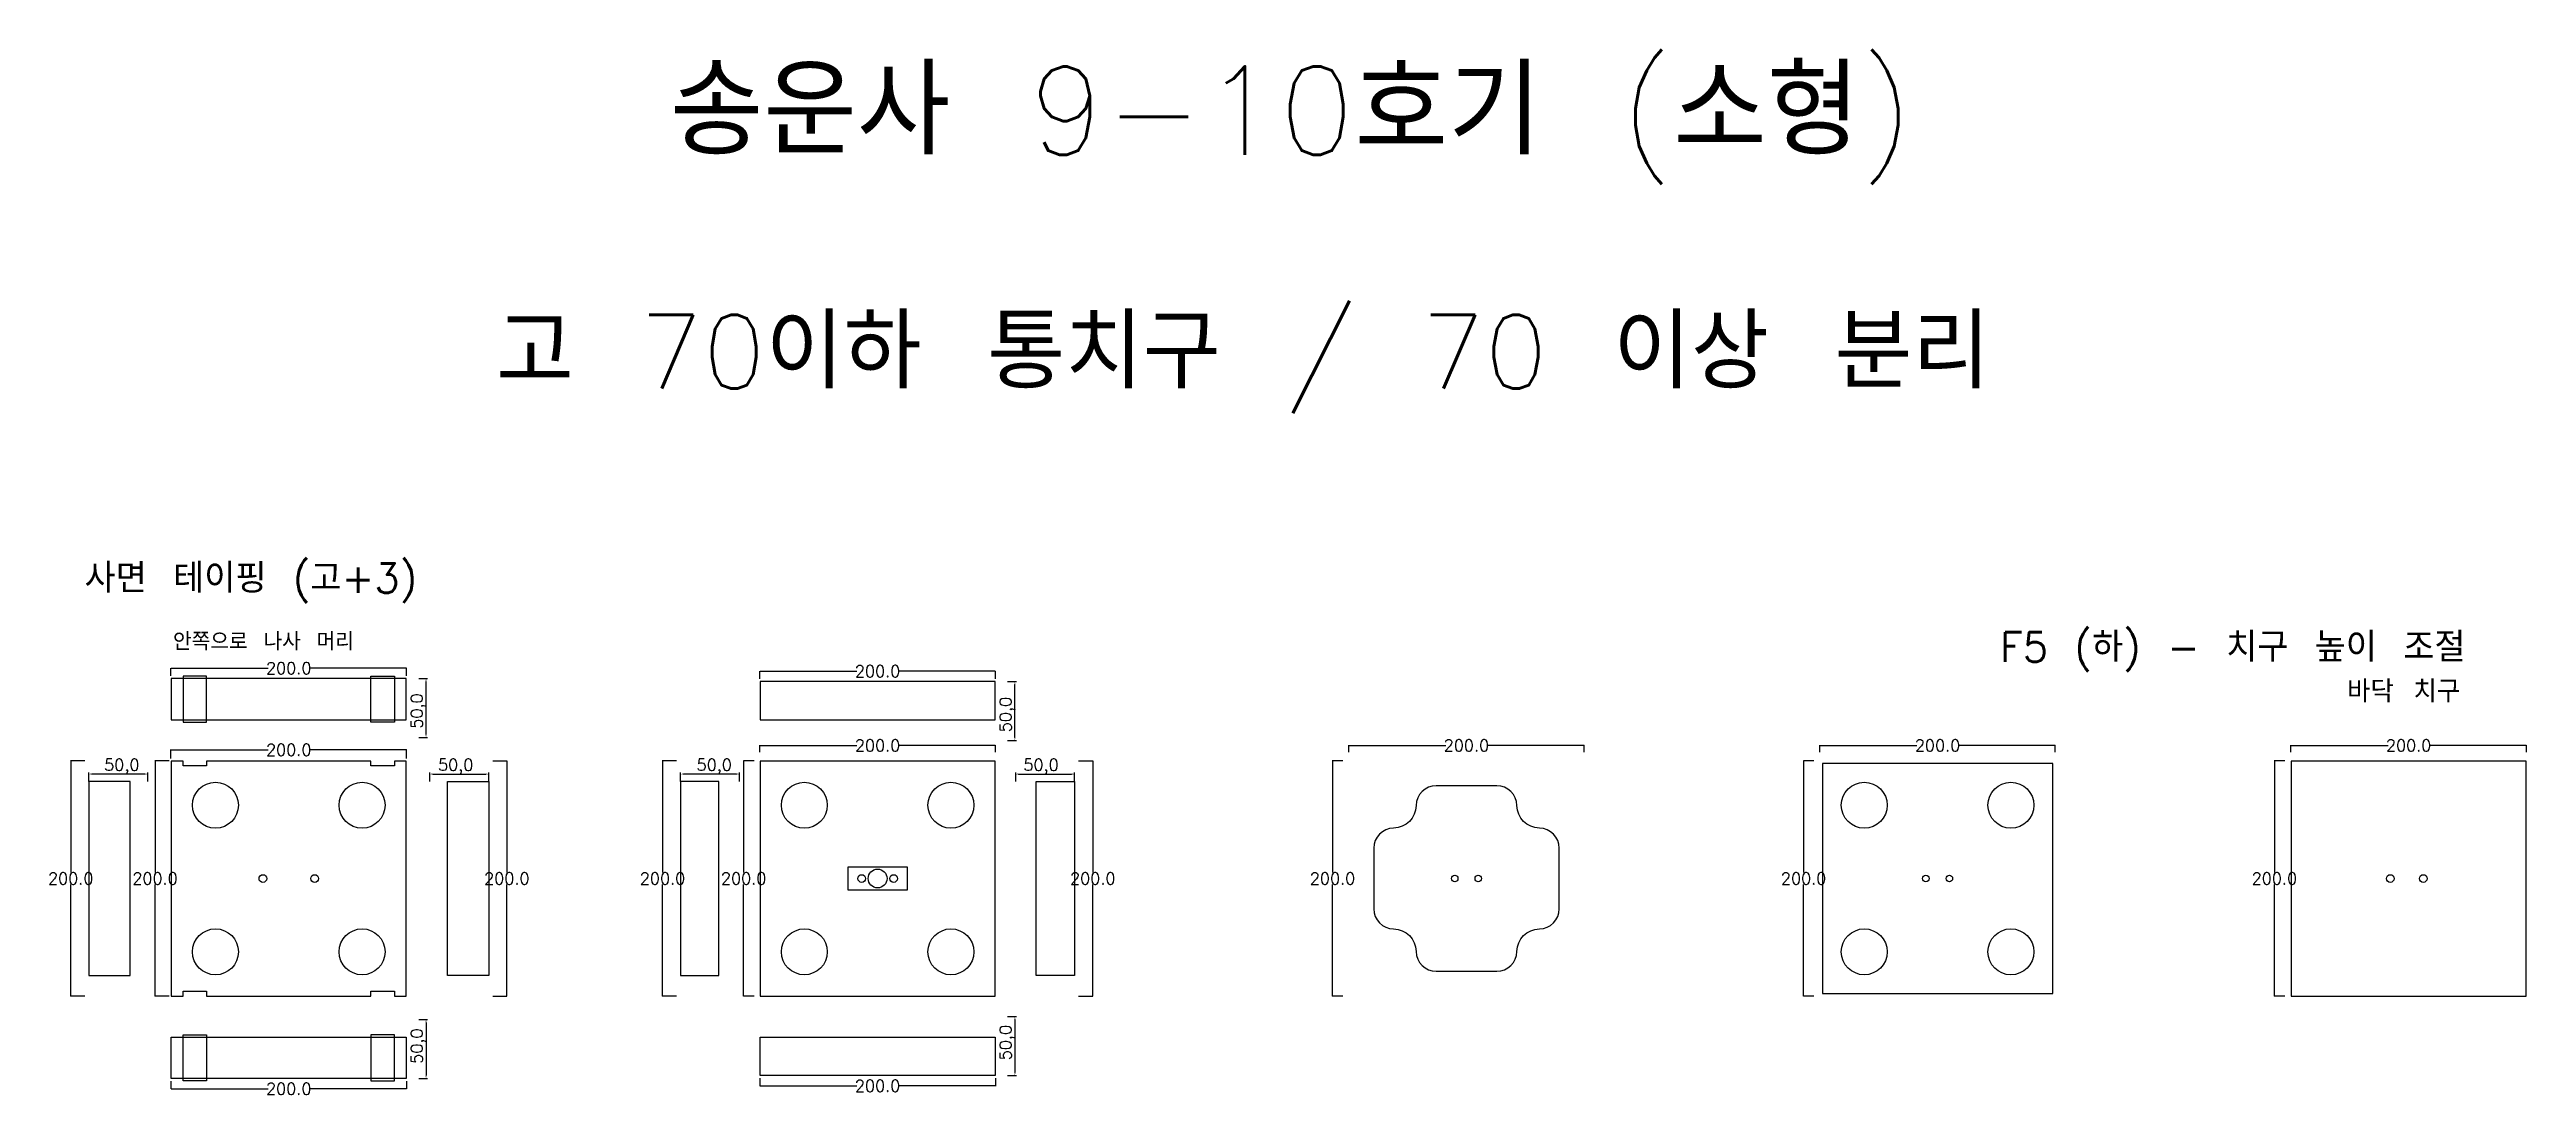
# Model space of a CAD drawing. Header units: millimetres. Extents: x 1788 to 3892, y 455 to 1344.
import ezdxf

# ---------------------------------------------------------------- set-up
doc = ezdxf.new("R2010")
doc.units = ezdxf.units.MM
for name, color, linetype in [('TEXT', 7, 'Continuous'), ('볼트 구멍', 7, 'Continuous'), ('치구', 7, 'Continuous'), ('치수', 7, 'Continuous')]:
    doc.layers.add(name, color=color, linetype=linetype)
doc.styles.get("Standard").update_dxf_attribs({"font": 'txt.shx', "bigfont": 'whgtxt.shx'})
doc.dimstyles.new('ISO-25', dxfattribs={"dimtxt": 2.5, "dimasz": 2.5, "dimexe": 1.25, "dimexo": 0.625, "dimtad": 1, "dimtxsty": 'Standard', "dimcen": 2.5, "dimadec": 0, "dimazin": 0, "dimtfac": 1, "dimtmove": 0, "dimatfit": 3, "dimfxl": 0, "dimarcsym": 0})
doc.dimstyles.get("Standard").update_dxf_attribs({"dimtxt": 7, "dimasz": 0.18, "dimexe": 0.18, "dimexo": 0.0625, "dimgap": 0.09, "dimtad": 0, "dimtih": 1, "dimtoh": 1, "dimdec": 1, "dimzin": 0, "dimdsep": 46, "dimtxsty": 'Standard', "dimcen": 0.09, "dimadec": 0, "dimazin": 0, "dimtfac": 1, "dimtdec": 1, "dimtofl": 0, "dimtmove": 0, "dimatfit": 3, "dimfxl": 0, "dimtolj": 1, "dimtzin": 0, "dimarcsym": 0})

# ---------------------------------------------------------------- blocks, each defined once
blk = doc.blocks.new('*D1')
at = {"layer": 'Defpoints', "color": 0}
for p in [(2662.1, 740.5), (2662.1, 540.5), (2674.2, 540.5)]:
    blk.add_point(p, dxfattribs=at)
at = {"layer": '치수', "color": 0, "lineweight": -2}
for p, q in [((2662.2, 740.5), (2674.3, 740.5)), ((2674.2, 740.3), (2674.2, 645.6)), ((2674.2, 540.7), (2674.2, 635.4)), ((2662.2, 540.5), (2674.3, 540.5))]:
    blk.add_line(p, q, dxfattribs=at)
at = {"layer": '치수', "color": 0}
for points in [[(2674.1, 740.3), (2674.2, 740.3), (2674.2, 740.5)], [(2674.1, 540.7), (2674.2, 540.7), (2674.2, 540.5)]]:
    blk.add_solid(points, dxfattribs=at)
at = {"layer": '치수', "color": 0, "insert": (2674.2, 640.5), "char_height": 10, "attachment_point": 5}
blk.add_mtext('\\A1;200.0', dxfattribs=at)
blk = doc.blocks.new('*D2')
at = {"layer": 'Defpoints', "color": 0}
for p in [(2386.7, 740.5), (2377.8, 540.5), (2386.7, 540.5)]:
    blk.add_point(p, dxfattribs=at)
at = {"layer": '치수', "color": 0, "lineweight": -2}
for p, q in [((2386.6, 740.5), (2377.6, 740.5)), ((2377.8, 740.3), (2377.8, 645.6)), ((2377.8, 540.7), (2377.8, 635.4)), ((2386.6, 540.5), (2377.6, 540.5))]:
    blk.add_line(p, q, dxfattribs=at)
at = {"layer": '치수', "color": 0}
for points in [[(2377.7, 740.3), (2377.8, 740.3), (2377.8, 740.5)], [(2377.7, 540.7), (2377.8, 540.7), (2377.8, 540.5)]]:
    blk.add_solid(points, dxfattribs=at)
at = {"layer": '치수', "color": 0, "insert": (2377.8, 640.5), "char_height": 10, "attachment_point": 5}
blk.add_mtext('\\A1;200.0', dxfattribs=at)
blk = doc.blocks.new('*D3')
at = {"layer": 'Defpoints', "color": 0}
for p in [(2321, 740.5), (2308.9, 540.5), (2321, 540.5)]:
    blk.add_point(p, dxfattribs=at)
at = {"layer": '치수', "color": 0, "lineweight": -2}
for p, q in [((2320.9, 740.5), (2308.7, 740.5)), ((2308.9, 740.3), (2308.9, 645.6)), ((2308.9, 540.7), (2308.9, 635.4)), ((2320.9, 540.5), (2308.7, 540.5))]:
    blk.add_line(p, q, dxfattribs=at)
at = {"layer": '치수', "color": 0}
for points in [[(2308.9, 740.3), (2309, 740.3), (2308.9, 740.5)], [(2308.9, 540.7), (2309, 540.7), (2308.9, 540.5)]]:
    blk.add_solid(points, dxfattribs=at)
at = {"layer": '치수', "color": 0, "insert": (2308.9, 640.5), "char_height": 10, "attachment_point": 5}
blk.add_mtext('\\A1;200.0', dxfattribs=at)
blk = doc.blocks.new('*D4')
at = {"layer": 'Defpoints', "color": 0}
for p in [(2164.6, 740.5), (2164.6, 540.5), (2176.7, 540.5)]:
    blk.add_point(p, dxfattribs=at)
at = {"layer": '치수', "color": 0, "lineweight": -2}
for p, q in [((2164.7, 740.5), (2176.8, 740.5)), ((2176.7, 740.3), (2176.7, 645.6)), ((2176.7, 540.7), (2176.7, 635.4)), ((2164.7, 540.5), (2176.8, 540.5))]:
    blk.add_line(p, q, dxfattribs=at)
at = {"layer": '치수', "color": 0}
for points in [[(2176.6, 740.3), (2176.7, 740.3), (2176.7, 740.5)], [(2176.6, 540.7), (2176.7, 540.7), (2176.7, 540.5)]]:
    blk.add_solid(points, dxfattribs=at)
at = {"layer": '치수', "color": 0, "insert": (2176.7, 640.5), "char_height": 10, "attachment_point": 5}
blk.add_mtext('\\A1;200.0', dxfattribs=at)
blk = doc.blocks.new('*D5')
at = {"layer": 'Defpoints', "color": 0}
for p in [(1818.5, 740.5), (1806.4, 540.5), (1818.5, 540.5)]:
    blk.add_point(p, dxfattribs=at)
at = {"layer": '치수', "color": 0, "lineweight": -2}
for p, q in [((1818.4, 740.5), (1806.2, 740.5)), ((1806.4, 740.3), (1806.4, 645.6)), ((1806.4, 540.7), (1806.4, 635.4)), ((1818.4, 540.5), (1806.2, 540.5))]:
    blk.add_line(p, q, dxfattribs=at)
at = {"layer": '치수', "color": 0}
for points in [[(1806.4, 740.3), (1806.5, 740.3), (1806.4, 740.5)], [(1806.4, 540.7), (1806.5, 540.7), (1806.4, 540.5)]]:
    blk.add_solid(points, dxfattribs=at)
at = {"layer": '치수', "color": 0, "insert": (1806.4, 640.5), "char_height": 10, "attachment_point": 5}
blk.add_mtext('\\A1;200.0', dxfattribs=at)
blk = doc.blocks.new('*D6')
at = {"layer": 'Defpoints', "color": 0}
for p in [(1890.1, 740.5), (1878, 540.5), (1890.1, 540.5)]:
    blk.add_point(p, dxfattribs=at)
at = {"layer": '치수', "color": 0, "lineweight": -2}
for p, q in [((1890, 740.5), (1877.8, 740.5)), ((1878, 740.3), (1878, 645.6)), ((1878, 540.7), (1878, 635.4)), ((1890, 540.5), (1877.8, 540.5))]:
    blk.add_line(p, q, dxfattribs=at)
at = {"layer": '치수', "color": 0}
for points in [[(1878, 740.3), (1878, 740.3), (1878, 740.5)], [(1878, 540.7), (1878, 540.7), (1878, 540.5)]]:
    blk.add_solid(points, dxfattribs=at)
at = {"layer": '치수', "color": 0, "insert": (1878, 640.5), "char_height": 10, "attachment_point": 5}
blk.add_mtext('\\A1;200.0', dxfattribs=at)
blk = doc.blocks.new('*D7')
at = {"layer": 'Defpoints', "color": 0}
for p in [(1891.5, 468.4), (2091.5, 468.4), (2091.5, 462)]:
    blk.add_point(p, dxfattribs=at)
at = {"layer": '치수', "color": 0, "lineweight": -2}
for p, q in [((1891.5, 468.4), (1891.5, 461.8)), ((2091.5, 468.4), (2091.5, 461.8)), ((1891.7, 462), (1974, 462)), ((2091.4, 462), (2009.1, 462))]:
    blk.add_line(p, q, dxfattribs=at)
at = {"layer": '치수', "color": 0}
for points in [[(1891.7, 462), (1891.7, 462), (1891.5, 462)], [(2091.4, 462), (2091.4, 462), (2091.5, 462)]]:
    blk.add_solid(points, dxfattribs=at)
at = {"layer": '치수', "color": 0, "insert": (1991.5, 462), "char_height": 10, "attachment_point": 5}
blk.add_mtext('\\A1;200.0', dxfattribs=at)
blk = doc.blocks.new('*D8')
at = {"layer": 'Defpoints', "color": 0}
for p in [(2391.5, 470.9), (2591.5, 470.9), (2591.5, 464.5)]:
    blk.add_point(p, dxfattribs=at)
at = {"layer": '치수', "color": 0, "lineweight": -2}
for p, q in [((2391.5, 470.9), (2391.5, 464.3)), ((2391.7, 464.5), (2474, 464.5)), ((2591.4, 464.5), (2509.1, 464.5)), ((2591.5, 470.9), (2591.5, 464.3))]:
    blk.add_line(p, q, dxfattribs=at)
at = {"layer": '치수', "color": 0}
for points in [[(2391.7, 464.5), (2391.7, 464.5), (2391.5, 464.5)], [(2591.4, 464.5), (2591.4, 464.5), (2591.5, 464.5)]]:
    blk.add_solid(points, dxfattribs=at)
at = {"layer": '치수', "color": 0, "insert": (2491.5, 464.5), "char_height": 10, "attachment_point": 5}
blk.add_mtext('\\A1;200.0', dxfattribs=at)
blk = doc.blocks.new('*D9')
at = {"layer": 'Defpoints', "color": 0}
for p in [(2101.2, 520.7), (2101.2, 470.7), (2108.1, 470.7)]:
    blk.add_point(p, dxfattribs=at)
at = {"layer": '치수', "color": 0, "lineweight": -2}
for p, q in [((2101.9, 520.7), (2109.4, 520.7)), ((2108.1, 518.2), (2108.1, 473.2)), ((2101.9, 470.7), (2109.4, 470.7))]:
    blk.add_line(p, q, dxfattribs=at)
at = {"layer": '치수', "color": 0}
for points in [[(2107.7, 518.2), (2108.5, 518.2), (2108.1, 520.7)], [(2107.7, 473.2), (2108.5, 473.2), (2108.1, 470.7)]]:
    blk.add_solid(points, dxfattribs=at)
at = {"layer": '치수', "color": 0, "insert": (2101.7, 498.2), "char_height": 10, "attachment_point": 5, "rotation": 90}
blk.add_mtext('50,0', dxfattribs=at)
blk = doc.blocks.new('*D10')
at = {"layer": 'Defpoints', "color": 0}
for p in [(2601.2, 523.2), (2601.2, 473.2), (2608.1, 473.2)]:
    blk.add_point(p, dxfattribs=at)
at = {"layer": '치수', "color": 0, "lineweight": -2}
for p, q in [((2601.9, 523.2), (2609.4, 523.2)), ((2608.1, 520.7), (2608.1, 475.7)), ((2601.9, 473.2), (2609.4, 473.2))]:
    blk.add_line(p, q, dxfattribs=at)
at = {"layer": '치수', "color": 0}
for points in [[(2607.7, 520.7), (2608.5, 520.7), (2608.1, 523.2)], [(2607.7, 475.7), (2608.5, 475.7), (2608.1, 473.2)]]:
    blk.add_solid(points, dxfattribs=at)
at = {"layer": '치수', "color": 0, "insert": (2601.7, 501.2), "char_height": 10, "attachment_point": 5, "rotation": 90}
blk.add_mtext('50,0', dxfattribs=at)
blk = doc.blocks.new('*D11')
at = {"layer": 'Defpoints', "color": 0}
for p in [(1891.5, 812.6), (2091.5, 819), (2091.5, 812.6)]:
    blk.add_point(p, dxfattribs=at)
at = {"layer": '치수', "color": 0, "lineweight": -2}
for p, q in [((1891.5, 812.6), (1891.5, 819.1)), ((1891.7, 819), (1974, 819)), ((2091.4, 819), (2009.1, 819)), ((2091.5, 812.6), (2091.5, 819.1))]:
    blk.add_line(p, q, dxfattribs=at)
at = {"layer": '치수', "color": 0}
for points in [[(1891.7, 819), (1891.7, 818.9), (1891.5, 819)], [(2091.4, 819), (2091.4, 818.9), (2091.5, 819)]]:
    blk.add_solid(points, dxfattribs=at)
at = {"layer": '치수', "color": 0, "insert": (1991.5, 819), "char_height": 10, "attachment_point": 5}
blk.add_mtext('\\A1;200.0', dxfattribs=at)
blk = doc.blocks.new('*D12')
at = {"layer": 'Defpoints', "color": 0}
for p in [(1891.5, 742.3), (2091.5, 749.7), (2091.5, 742.3)]:
    blk.add_point(p, dxfattribs=at)
at = {"layer": '치수', "color": 0, "lineweight": -2}
for p, q in [((1891.5, 742.4), (1891.5, 749.9)), ((1891.7, 749.7), (1974, 749.7)), ((2091.4, 749.7), (2009.1, 749.7)), ((2091.5, 742.4), (2091.5, 749.9))]:
    blk.add_line(p, q, dxfattribs=at)
at = {"layer": '치수', "color": 0}
for points in [[(1891.7, 749.7), (1891.7, 749.7), (1891.5, 749.7)], [(2091.4, 749.7), (2091.4, 749.7), (2091.5, 749.7)]]:
    blk.add_solid(points, dxfattribs=at)
at = {"layer": '치수', "color": 0, "insert": (1991.5, 749.7), "char_height": 10, "attachment_point": 5}
blk.add_mtext('\\A1;200.0', dxfattribs=at)
blk = doc.blocks.new('*D13')
at = {"layer": 'Defpoints', "color": 0}
for p in [(1821.8, 729.2), (1821.8, 722.3), (1871.8, 722.3)]:
    blk.add_point(p, dxfattribs=at)
at = {"layer": '치수', "color": 0, "lineweight": -2}
for p, q in [((1821.8, 722.9), (1821.8, 730.4)), ((1869.3, 729.2), (1824.3, 729.2)), ((1871.8, 722.9), (1871.8, 730.4))]:
    blk.add_line(p, q, dxfattribs=at)
at = {"layer": '치수', "color": 0}
for points in [[(1824.3, 729.6), (1824.3, 728.7), (1821.8, 729.2)], [(1869.3, 729.6), (1869.3, 728.7), (1871.8, 729.2)]]:
    blk.add_solid(points, dxfattribs=at)
at = {"layer": '치수', "color": 0, "insert": (1849.8, 735.6), "char_height": 10, "attachment_point": 5}
blk.add_mtext('50,0', dxfattribs=at)
blk = doc.blocks.new('*D14')
at = {"layer": 'Defpoints', "color": 0}
for p in [(2391.5, 747.6), (2591.5, 753.5), (2591.5, 747.6)]:
    blk.add_point(p, dxfattribs=at)
at = {"layer": '치수', "color": 0, "lineweight": -2}
for p, q in [((2391.5, 747.7), (2391.5, 753.7)), ((2391.7, 753.5), (2474, 753.5)), ((2591.4, 753.5), (2509.1, 753.5)), ((2591.5, 747.7), (2591.5, 753.7))]:
    blk.add_line(p, q, dxfattribs=at)
at = {"layer": '치수', "color": 0}
for points in [[(2391.7, 753.5), (2391.7, 753.4), (2391.5, 753.5)], [(2591.4, 753.5), (2591.4, 753.4), (2591.5, 753.5)]]:
    blk.add_solid(points, dxfattribs=at)
at = {"layer": '치수', "color": 0, "insert": (2491.5, 753.5), "char_height": 10, "attachment_point": 5}
blk.add_mtext('\\A1;200.0', dxfattribs=at)
blk = doc.blocks.new('*D15')
at = {"layer": 'Defpoints', "color": 0}
for p in [(2391.5, 810.1), (2591.5, 816.5), (2591.5, 810.1)]:
    blk.add_point(p, dxfattribs=at)
at = {"layer": '치수', "color": 0, "lineweight": -2}
for p, q in [((2391.5, 810.1), (2391.5, 816.6)), ((2391.7, 816.5), (2474, 816.5)), ((2591.4, 816.5), (2509.1, 816.5)), ((2591.5, 810.1), (2591.5, 816.6))]:
    blk.add_line(p, q, dxfattribs=at)
at = {"layer": '치수', "color": 0}
for points in [[(2391.7, 816.5), (2391.7, 816.4), (2391.5, 816.5)], [(2591.4, 816.5), (2591.4, 816.4), (2591.5, 816.5)]]:
    blk.add_solid(points, dxfattribs=at)
at = {"layer": '치수', "color": 0, "insert": (2491.5, 816.5), "char_height": 10, "attachment_point": 5}
blk.add_mtext('\\A1;200.0', dxfattribs=at)
blk = doc.blocks.new('*D16')
at = {"layer": 'Defpoints', "color": 0}
for p in [(2324.3, 729.2), (2324.3, 722.3), (2374.3, 722.3)]:
    blk.add_point(p, dxfattribs=at)
at = {"layer": '치수', "color": 0, "lineweight": -2}
for p, q in [((2324.3, 722.9), (2324.3, 730.4)), ((2371.8, 729.2), (2326.8, 729.2)), ((2374.3, 722.9), (2374.3, 730.4))]:
    blk.add_line(p, q, dxfattribs=at)
at = {"layer": '치수', "color": 0}
for points in [[(2326.8, 729.6), (2326.8, 728.7), (2324.3, 729.2)], [(2371.8, 729.6), (2371.8, 728.7), (2374.3, 729.2)]]:
    blk.add_solid(points, dxfattribs=at)
at = {"layer": '치수', "color": 0, "insert": (2352.8, 735.6), "char_height": 10, "attachment_point": 5}
blk.add_mtext('50,0', dxfattribs=at)
blk = doc.blocks.new('*D17')
at = {"layer": 'Defpoints', "color": 0}
for p in [(2111.3, 722.3), (2161.3, 729.2), (2161.3, 722.3)]:
    blk.add_point(p, dxfattribs=at)
at = {"layer": '치수', "color": 0, "lineweight": -2}
for p, q in [((2111.3, 722.9), (2111.3, 730.4)), ((2113.8, 729.2), (2158.8, 729.2)), ((2161.3, 722.9), (2161.3, 730.4))]:
    blk.add_line(p, q, dxfattribs=at)
at = {"layer": '치수', "color": 0}
for points in [[(2113.8, 729.6), (2113.8, 728.7), (2111.3, 729.2)], [(2158.8, 729.6), (2158.8, 728.7), (2161.3, 729.2)]]:
    blk.add_solid(points, dxfattribs=at)
at = {"layer": '치수', "color": 0, "insert": (2133.3, 735.6), "char_height": 10, "attachment_point": 5}
blk.add_mtext('50,0', dxfattribs=at)
blk = doc.blocks.new('*D18')
at = {"layer": 'Defpoints', "color": 0}
for p in [(2101.2, 810.2), (2108.1, 810.2), (2101.2, 760.2)]:
    blk.add_point(p, dxfattribs=at)
at = {"layer": '치수', "color": 0, "lineweight": -2}
for p, q in [((2101.9, 810.2), (2109.4, 810.2)), ((2108.1, 762.7), (2108.1, 807.7)), ((2101.9, 760.2), (2109.4, 760.2))]:
    blk.add_line(p, q, dxfattribs=at)
at = {"layer": '치수', "color": 0}
for points in [[(2107.7, 807.7), (2108.5, 807.7), (2108.1, 810.2)], [(2107.7, 762.7), (2108.5, 762.7), (2108.1, 760.2)]]:
    blk.add_solid(points, dxfattribs=at)
at = {"layer": '치수', "color": 0, "insert": (2101.7, 782.7), "char_height": 10, "attachment_point": 5, "rotation": 90}
blk.add_mtext('50,0', dxfattribs=at)
blk = doc.blocks.new('*D19')
at = {"layer": 'Defpoints', "color": 0}
for p in [(2601.2, 807.7), (2608.1, 807.7), (2601.2, 757.7)]:
    blk.add_point(p, dxfattribs=at)
at = {"layer": '치수', "color": 0, "lineweight": -2}
for p, q in [((2601.9, 807.7), (2609.4, 807.7)), ((2608.1, 760.2), (2608.1, 805.2)), ((2601.9, 757.7), (2609.4, 757.7))]:
    blk.add_line(p, q, dxfattribs=at)
at = {"layer": '치수', "color": 0}
for points in [[(2607.7, 805.2), (2608.5, 805.2), (2608.1, 807.7)], [(2607.7, 760.2), (2608.5, 760.2), (2608.1, 757.7)]]:
    blk.add_solid(points, dxfattribs=at)
at = {"layer": '치수', "color": 0, "insert": (2601.7, 779.7), "char_height": 10, "attachment_point": 5, "rotation": 90}
blk.add_mtext('50,0', dxfattribs=at)
blk = doc.blocks.new('*D20')
at = {"layer": 'Defpoints', "color": 0}
for p in [(2608.8, 722.3), (2658.8, 729.2), (2658.8, 722.3)]:
    blk.add_point(p, dxfattribs=at)
at = {"layer": '치수', "color": 0, "lineweight": -2}
for p, q in [((2608.8, 722.9), (2608.8, 730.4)), ((2611.3, 729.2), (2656.3, 729.2)), ((2658.8, 722.9), (2658.8, 730.4))]:
    blk.add_line(p, q, dxfattribs=at)
at = {"layer": '치수', "color": 0}
for points in [[(2611.3, 729.6), (2611.3, 728.7), (2608.8, 729.2)], [(2656.3, 729.6), (2656.3, 728.7), (2658.8, 729.2)]]:
    blk.add_solid(points, dxfattribs=at)
at = {"layer": '치수', "color": 0, "insert": (2630.3, 735.6), "char_height": 10, "attachment_point": 5}
blk.add_mtext('50,0', dxfattribs=at)
blk = doc.blocks.new('*D21')
at = {"layer": 'Defpoints', "color": 0}
for p in [(3686.4, 740.5), (3677.5, 540.5), (3686.4, 540.5)]:
    blk.add_point(p, dxfattribs=at)
at = {"layer": '치수', "color": 0, "lineweight": -2}
for p, q in [((3686.3, 740.5), (3677.3, 740.5)), ((3677.5, 740.3), (3677.5, 645.6)), ((3677.5, 540.7), (3677.5, 635.4)), ((3686.3, 540.5), (3677.3, 540.5))]:
    blk.add_line(p, q, dxfattribs=at)
at = {"layer": '치수', "color": 0}
for points in [[(3677.5, 740.3), (3677.5, 740.3), (3677.5, 740.5)], [(3677.5, 540.7), (3677.5, 540.7), (3677.5, 540.5)]]:
    blk.add_solid(points, dxfattribs=at)
at = {"layer": '치수', "color": 0, "insert": (3677.5, 640.5), "char_height": 10, "attachment_point": 5}
blk.add_mtext('\\A1;200.0', dxfattribs=at)
blk = doc.blocks.new('*D22')
at = {"layer": 'Defpoints', "color": 0}
for p in [(3286.7, 740.5), (3277.8, 540.5), (3286.7, 540.5)]:
    blk.add_point(p, dxfattribs=at)
at = {"layer": '치수', "color": 0, "lineweight": -2}
for p, q in [((3286.6, 740.5), (3277.6, 740.5)), ((3277.8, 740.3), (3277.8, 645.6)), ((3277.8, 540.7), (3277.8, 635.4)), ((3286.6, 540.5), (3277.6, 540.5))]:
    blk.add_line(p, q, dxfattribs=at)
at = {"layer": '치수', "color": 0}
for points in [[(3277.7, 740.3), (3277.8, 740.3), (3277.8, 740.5)], [(3277.7, 540.7), (3277.8, 540.7), (3277.8, 540.5)]]:
    blk.add_solid(points, dxfattribs=at)
at = {"layer": '치수', "color": 0, "insert": (3277.8, 640.5), "char_height": 10, "attachment_point": 5}
blk.add_mtext('\\A1;200.0', dxfattribs=at)
blk = doc.blocks.new('*D23')
at = {"layer": 'Defpoints', "color": 0}
for p in [(2886.7, 740.5), (2877.8, 540.5), (2886.7, 540.5)]:
    blk.add_point(p, dxfattribs=at)
at = {"layer": '치수', "color": 0, "lineweight": -2}
for p, q in [((2886.6, 740.5), (2877.6, 740.5)), ((2877.8, 740.3), (2877.8, 645.6)), ((2877.8, 540.7), (2877.8, 635.4)), ((2886.6, 540.5), (2877.6, 540.5))]:
    blk.add_line(p, q, dxfattribs=at)
at = {"layer": '치수', "color": 0}
for points in [[(2877.7, 740.3), (2877.8, 740.3), (2877.8, 740.5)], [(2877.7, 540.7), (2877.8, 540.7), (2877.8, 540.5)]]:
    blk.add_solid(points, dxfattribs=at)
at = {"layer": '치수', "color": 0, "insert": (2877.8, 640.5), "char_height": 10, "attachment_point": 5}
blk.add_mtext('\\A1;200.0', dxfattribs=at)
blk = doc.blocks.new('*D24')
at = {"layer": 'Defpoints', "color": 0}
for p in [(2891.5, 747.6), (3091.5, 753.5), (3091.5, 747.6)]:
    blk.add_point(p, dxfattribs=at)
at = {"layer": '치수', "color": 0, "lineweight": -2}
for p, q in [((2891.5, 747.7), (2891.5, 753.7)), ((2891.7, 753.5), (2974, 753.5)), ((3091.4, 753.5), (3009.1, 753.5)), ((3091.5, 747.7), (3091.5, 753.7))]:
    blk.add_line(p, q, dxfattribs=at)
at = {"layer": '치수', "color": 0}
for points in [[(2891.7, 753.5), (2891.7, 753.4), (2891.5, 753.5)], [(3091.4, 753.5), (3091.4, 753.4), (3091.5, 753.5)]]:
    blk.add_solid(points, dxfattribs=at)
at = {"layer": '치수', "color": 0, "insert": (2991.5, 753.5), "char_height": 10, "attachment_point": 5}
blk.add_mtext('\\A1;200.0', dxfattribs=at)
blk = doc.blocks.new('*D25')
at = {"layer": 'Defpoints', "color": 0}
for p in [(3291.5, 747.6), (3491.5, 753.5), (3491.5, 747.6)]:
    blk.add_point(p, dxfattribs=at)
at = {"layer": '치수', "color": 0, "lineweight": -2}
for p, q in [((3291.5, 747.7), (3291.5, 753.7)), ((3291.7, 753.5), (3374, 753.5)), ((3491.4, 753.5), (3409.1, 753.5)), ((3491.5, 747.7), (3491.5, 753.7))]:
    blk.add_line(p, q, dxfattribs=at)
at = {"layer": '치수', "color": 0}
for points in [[(3291.7, 753.5), (3291.7, 753.4), (3291.5, 753.5)], [(3491.4, 753.5), (3491.4, 753.4), (3491.5, 753.5)]]:
    blk.add_solid(points, dxfattribs=at)
at = {"layer": '치수', "color": 0, "insert": (3391.5, 753.5), "char_height": 10, "attachment_point": 5}
blk.add_mtext('\\A1;200.0', dxfattribs=at)
blk = doc.blocks.new('*D26')
at = {"layer": 'Defpoints', "color": 0}
for p in [(3691.5, 747.6), (3891.5, 753.5), (3891.5, 747.6)]:
    blk.add_point(p, dxfattribs=at)
at = {"layer": '치수', "color": 0, "lineweight": -2}
for p, q in [((3691.5, 747.7), (3691.5, 753.7)), ((3691.7, 753.5), (3774, 753.5)), ((3891.4, 753.5), (3809.1, 753.5)), ((3891.5, 747.7), (3891.5, 753.7))]:
    blk.add_line(p, q, dxfattribs=at)
at = {"layer": '치수', "color": 0}
for points in [[(3691.7, 753.5), (3691.7, 753.4), (3691.5, 753.5)], [(3891.4, 753.5), (3891.4, 753.4), (3891.5, 753.5)]]:
    blk.add_solid(points, dxfattribs=at)
at = {"layer": '치수', "color": 0, "insert": (3791.5, 753.5), "char_height": 10, "attachment_point": 5}
blk.add_mtext('\\A1;200.0', dxfattribs=at)

msp = doc.modelspace()

# ---------------------------------------------------------------- linework, layer by layer
at = {"layer": '볼트 구멍', "color": 1}
msp.add_lwpolyline([(2466.55, 650.49), (2516.55, 650.49), (2516.55, 630.49), (2466.55, 630.49)], close=True, dxfattribs=at)
at = {"layer": '볼트 구멍', "color": 3}
for centre, radius in [((1969.55, 640.49), 3.25), ((2013.55, 640.49), 3.25), ((2478.05, 640.49), 3.25), ((2491.55, 640.49), 8), ((2505.05, 640.49), 3.25), ((2981.55, 640.49), 2.75), ((3001.55, 640.49), 2.75), ((3381.55, 640.49), 2.75), ((3401.55, 640.49), 2.75), ((3775.92, 640.49), 3.25), ((3803.92, 640.49), 3.25)]:
    msp.add_circle(centre, radius, dxfattribs=at)
at = {"layer": '치구'}
for points in [[(1891.8, 775.24), (2091.3, 775.24), (2091.3, 810.24), (1891.8, 810.24)], [(2391.8, 775.24), (2591.3, 775.24), (2591.3, 807.74), (2391.8, 807.74)], [(1891.8, 540.74), (1901.8, 540.74), (1901.8, 544.74), (1921.8, 544.74), (1921.8, 540.74), (2061.3, 540.74), (2061.3, 544.74), (2081.3, 544.74), (2081.3, 540.74), (2091.3, 540.74), (2091.3, 740.24), (2081.3, 740.24), (2081.3, 736.24), (2061.3, 736.24), (2061.3, 740.24), (1921.8, 740.24), (1921.8, 736.24), (1901.8, 736.24), (1901.8, 740.24), (1891.8, 740.24)], [(2391.8, 740.24), (2391.8, 540.74), (2591.3, 540.74), (2591.3, 740.24)], [(3293.8, 738.24), (3293.8, 542.74), (3489.3, 542.74), (3489.3, 738.24)], [(3691.8, 740.24), (3691.8, 540.74), (3891.3, 540.74), (3891.3, 740.24)], [(1856.8, 722.84), (1821.8, 722.84), (1821.8, 558.14), (1856.8, 558.14)], [(2126.3, 722.84), (2161.3, 722.84), (2161.3, 558.14), (2126.3, 558.14)], [(2356.8, 722.84), (2324.3, 722.84), (2324.3, 558.14), (2356.8, 558.14)], [(2626.3, 722.84), (2658.8, 722.84), (2658.8, 558.14), (2626.3, 558.14)], [(1891.8, 505.74), (2091.3, 505.74), (2091.3, 470.74), (1891.8, 470.74)], [(2391.8, 505.74), (2591.3, 505.74), (2591.3, 473.24), (2391.8, 473.24)]]:
    msp.add_lwpolyline(points, close=True, dxfattribs=at)
at = {"layer": '치구', "color": 1}
for points in [[(1901.8, 773.24), (1921.8, 773.24), (1921.8, 812.24), (1901.8, 812.24)], [(2081.3, 773.24), (2061.3, 773.24), (2061.3, 812.24), (2081.3, 812.24)], [(1901.8, 507.74), (1921.8, 507.74), (1921.8, 468.74), (1901.8, 468.74)], [(2081.3, 507.74), (2061.3, 507.74), (2061.3, 468.74), (2081.3, 468.74)]]:
    msp.add_lwpolyline(points, close=True, dxfattribs=at)
at = {"layer": '치구'}
msp.add_lwpolyline([(2948.8, 578.51, 0.4102069), (2965.79, 561.74), (3017.3, 561.74, 0.4102069), (3034.3, 578.51, -0.4062114), (3053.53, 597.74, 0.4102069), (3070.3, 614.74), (3070.3, 666.24, 0.4102069), (3053.53, 683.24, -0.4062114), (3034.3, 702.47, 0.4102069), (3017.3, 719.24), (2965.79, 719.24, 0.4102069), (2948.8, 702.47, -0.4062114), (2929.56, 683.24, 0.4102069), (2912.8, 666.24), (2912.8, 614.74, 0.4102069), (2929.56, 597.74, -0.4062114)], format="xyb", close=True, dxfattribs=at)
for centre in [(1929.3, 702.74), (2053.8, 702.74), (2429.3, 702.74), (2553.8, 702.74), (3329.3, 702.74), (3453.8, 702.74), (1929.3, 578.24), (2053.8, 578.24), (2429.3, 578.24), (2553.8, 578.24), (3329.3, 578.24), (3453.8, 578.24)]:
    msp.add_circle(centre, 19.5, dxfattribs=at)

# ---------------------------------------------------------------- texts
at = {"layer": 'TEXT', "color": 3}
msp.add_text('송운사 9-10호기 (소형)', height=75, dxfattribs=at).set_placement((2315.27, 1255))
at = {"layer": 'TEXT', "color": 1, "linetype": 'Continuous'}
msp.add_text('고 70이하 통치구 / 70 이상 분리', height=62.5, dxfattribs=at).set_placement((2167.59, 1056.45))
at = {"layer": 'TEXT', "linetype": 'Continuous'}
for s, height, p in [('사면 테이핑 (고+3)', 25, (1818.15, 883.01)), ('F5 (하) - 치구 높이 조절', 25, (3444.67, 824.52)), ('바닥 치구', 18.75, (3739.22, 790.1))]:
    msp.add_text(s, height=height, dxfattribs=at).set_placement(p)
at = {"layer": 'TEXT', "color": 1}
msp.add_text('안쪽으로 나사 머리', height=15, dxfattribs=at).set_placement((1893.2, 834.2))

# ---------------------------------------------------------------- dimensions: what is measured, and where the dimension line sits
at = {"layer": '치수', "color": 4}
for base, p1, p2, dimstyle, override, picture, middle in [((2091.55, 818.96), (1891.55, 812.56), (2091.55, 812.56), 'Standard', {"dimtxt": 10}, '*D11', (1991.55, 818.96)), ((2591.55, 816.46), (2391.55, 810.06), (2591.55, 810.06), 'Standard', {"dimtxt": 10}, '*D15', (2491.55, 816.46)), ((2161.3, 729.17), (2111.3, 722.29), (2161.3, 722.29), 'ISO-25', {"dimtxt": 10, "dimdec": 1, "dimzin": 0, "dimtdec": 1}, '*D17', (2133.3, 729.17)), ((2658.8, 729.17), (2608.8, 722.29), (2658.8, 722.29), 'ISO-25', {"dimtxt": 10, "dimdec": 1, "dimzin": 0, "dimtdec": 1}, '*D20', (2630.3, 729.17)), ((2091.55, 462.02), (1891.55, 468.41), (2091.55, 468.41), 'Standard', {"dimtxt": 10}, '*D7', (1991.55, 462.02)), ((2591.55, 464.52), (2391.55, 470.91), (2591.55, 470.91), 'Standard', {"dimtxt": 10}, '*D8', (2491.55, 464.52))]:
    dim = msp.add_linear_dim(base=base, p1=p1, p2=p2, dimstyle=dimstyle, override=override, dxfattribs=at)
    dim.commit()
    dim.dimension.update_dxf_attribs({"geometry": picture, "text_midpoint": middle, "dimtype": 160})
for base, p1, p2, angle, picture, middle in [((2108.12, 810.24), (2101.23, 760.24), (2101.23, 810.24), 90, '*D18', (2108.12, 782.74)), ((2608.12, 807.74), (2601.23, 757.74), (2601.23, 807.74), 90, '*D19', (2608.12, 779.74)), ((1821.8, 729.17), (1871.8, 722.29), (1821.8, 722.29), 180, '*D13', (1849.8, 729.17)), ((2324.3, 729.17), (2374.3, 722.29), (2324.3, 722.29), 180, '*D16', (2352.8, 729.17)), ((2108.12, 470.74), (2101.23, 520.74), (2101.23, 470.74), 270, '*D9', (2108.12, 498.24)), ((2608.12, 473.24), (2601.23, 523.24), (2601.23, 473.24), 270, '*D10', (2608.12, 501.24))]:
    dim = msp.add_linear_dim(base=base, p1=p1, p2=p2, angle=angle, dimstyle='ISO-25', override={"dimtxt": 10, "dimdec": 1, "dimzin": 0, "dimtdec": 1}, dxfattribs=at)
    dim.commit()
    dim.dimension.update_dxf_attribs({"geometry": picture, "text_midpoint": middle, "dimtype": 160})
for base, p1, p2, picture, middle in [((2591.55, 753.48), (2391.55, 747.6), (2591.55, 747.6), '*D14', (2491.55, 753.48)), ((3091.55, 753.48), (2891.55, 747.6), (3091.55, 747.6), '*D24', (2991.55, 753.48)), ((3491.55, 753.48), (3291.55, 747.6), (3491.55, 747.6), '*D25', (3391.55, 753.48)), ((3891.55, 753.48), (3691.55, 747.6), (3891.55, 747.6), '*D26', (3791.55, 753.48)), ((2091.55, 749.71), (1891.55, 742.31), (2091.55, 742.31), '*D12', (1991.55, 749.71))]:
    dim = msp.add_linear_dim(base=base, p1=p1, p2=p2, dimstyle='Standard', override={"dimtxt": 10}, dxfattribs=at)
    dim.commit()
    dim.dimension.update_dxf_attribs({"geometry": picture, "text_midpoint": middle})
for base, p1, p2, picture, middle in [((1806.43, 540.49), (1818.5, 740.49), (1818.5, 540.49), '*D5', (1806.43, 640.49)), ((1878.02, 540.49), (1890.09, 740.49), (1890.09, 540.49), '*D6', (1878.02, 640.49)), ((2176.67, 540.49), (2164.6, 740.49), (2164.6, 540.49), '*D4', (2176.67, 640.49)), ((2308.93, 540.49), (2321, 740.49), (2321, 540.49), '*D3', (2308.93, 640.49)), ((2377.75, 540.49), (2386.66, 740.49), (2386.66, 540.49), '*D2', (2377.75, 640.49)), ((2674.17, 540.49), (2662.1, 740.49), (2662.1, 540.49), '*D1', (2674.17, 640.49)), ((2877.75, 540.49), (2886.66, 740.49), (2886.66, 540.49), '*D23', (2877.75, 640.49)), ((3277.75, 540.49), (3286.66, 740.49), (3286.66, 540.49), '*D22', (3277.75, 640.49)), ((3677.5, 540.49), (3686.41, 740.49), (3686.41, 540.49), '*D21', (3677.5, 640.49))]:
    dim = msp.add_linear_dim(base=base, p1=p1, p2=p2, angle=90, dimstyle='Standard', override={"dimtxt": 10}, dxfattribs=at)
    dim.commit()
    dim.dimension.update_dxf_attribs({"geometry": picture, "text_midpoint": middle})

doc.saveas('drawing.dxf')
